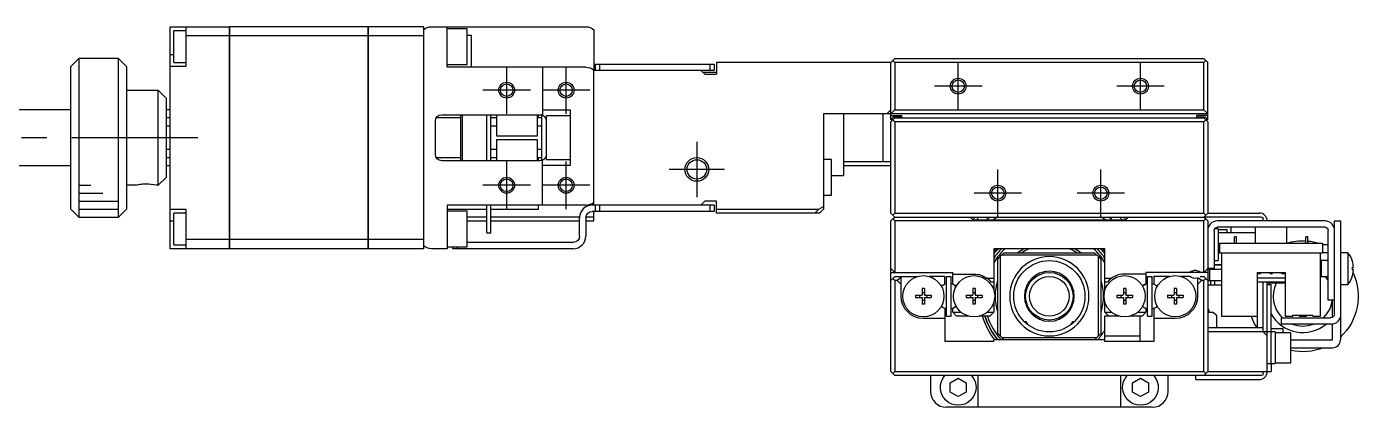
# Model space of a CAD drawing. Extents: x 0 to 659, y -8 to 385.
# Drawn here: x 139.6 to 308.4, y 337 to 385 of the extents above; entities that cross this region are included whole.
import ezdxf

# ---------------------------------------------------------------- set-up
doc = ezdxf.new("R2010")
doc.units = 0
doc.header["$LTSCALE"] = 0.5
doc.linetypes.add('CENTER', pattern=[50.8, 31.75, -6.35, 6.35, -6.35])
for name, color, linetype in [('MSM_CENTER', 1, 'CENTER'), ('MSM_CONTINUOUS', 7, 'CONTINUOUS'), ('MSM_NARROW', 5, 'CONTINUOUS')]:
    doc.layers.add(name, color=color, linetype=linetype)

msp = doc.modelspace()

# ---------------------------------------------------------------- linework, layer by layer
at = {"layer": 'MSM_CENTER'}
for p, q in [((200.23, 373.98), (200.23, 379.98)), ((207.73, 373.98), (207.73, 379.98)), ((257.23, 374.48), (257.23, 380.48)), ((280.23, 374.48), (280.23, 380.48)), ((203.23, 376.98), (197.23, 376.98)), ((210.73, 376.98), (204.73, 376.98)), ((260.23, 377.48), (254.23, 377.48)), ((283.23, 377.48), (277.23, 377.48)), ((161.23, 370.98), (68.23, 370.98)), ((224.23, 370.48), (224.23, 363.48)), ((200.23, 361.98), (200.23, 367.98)), ((207.73, 361.98), (207.73, 367.98)), ((227.73, 366.98), (220.73, 366.98)), ((262.23, 360.98), (262.23, 366.98)), ((275.23, 360.98), (275.23, 366.98)), ((203.23, 364.98), (197.23, 364.98)), ((210.73, 364.98), (204.73, 364.98)), ((265.23, 363.98), (259.23, 363.98)), ((278.23, 363.98), (272.23, 363.98))]:
    msp.add_line(p, q, dxfattribs=at)
at = {"layer": 'MSM_CONTINUOUS'}
for p, q in [((157.73, 356.98), (157.73, 384.98)), ((157.73, 384.98), (165.23, 384.98)), ((159.73, 384.98), (159.73, 379.98)), ((165.23, 356.98), (165.23, 384.98)), ((165.23, 384.97), (165.24, 384.97)), ((165.24, 384.98), (165.24, 356.98)), ((182.73, 384.98), (165.24, 384.98)), ((182.73, 356.98), (182.73, 384.98)), ((182.73, 384.97), (182.74, 384.97)), ((182.74, 384.98), (182.74, 356.98)), ((189.73, 384.98), (182.74, 384.98)), ((189.73, 384.98), (189.73, 356.98)), ((190.73, 384.98), (210.23, 384.98)), ((192.73, 379.88), (192.73, 384.98)), ((195.23, 384.73), (192.73, 384.73)), ((195.23, 380.23), (195.23, 384.73)), ((159.73, 384.48), (158.23, 384.48)), ((158.23, 380.48), (158.23, 384.48)), ((165.23, 383.83), (159.73, 383.83)), ((165.23, 383.82), (165.24, 383.82)), ((182.73, 383.83), (165.24, 383.83)), ((182.73, 383.82), (182.74, 383.82)), ((189.73, 383.83), (182.74, 383.83)), ((195.23, 383.93), (195.73, 383.93)), ((195.73, 383.93), (195.73, 379.88)), ((211.23, 384.6), (211.23, 379.5)), ((157.73, 381.48), (158.23, 381.48)), ((146.23, 380.98), (145.23, 379.98)), ((145.23, 361.98), (145.23, 379.98)), ((151.23, 380.98), (146.23, 380.98)), ((146.23, 380.98), (146.23, 360.98)), ((152.23, 379.98), (151.23, 380.98)), ((151.23, 360.98), (151.23, 380.98)), ((152.23, 379.98), (152.23, 361.98)), ((159.73, 379.98), (157.73, 379.98)), ((158.23, 380.48), (159.73, 380.48)), ((192.73, 380.23), (195.23, 380.23)), ((210.23, 379.88), (192.73, 379.88)), ((204.73, 379.88), (204.73, 373.85)), ((211.43, 379.48), (211.43, 380.28)), ((211.43, 380.28), (226.43, 380.28)), ((211.93, 380.28), (211.93, 379.48)), ((225.93, 379.48), (225.93, 380.28)), ((226.43, 380.28), (226.43, 379.48)), ((226.73, 380.48), (226.73, 378.98)), ((248.73, 380.48), (226.73, 380.48)), ((248.98, 380.73), (248.73, 380.48)), ((248.73, 373.28), (248.73, 380.48)), ((249.23, 380.98), (248.98, 380.73)), ((249.23, 380.48), (248.98, 380.73)), ((249.23, 380.98), (288.23, 380.98)), ((249.23, 380.48), (249.23, 374.48)), ((288.23, 380.48), (249.23, 380.48)), ((288.48, 380.73), (288.23, 380.98)), ((288.48, 380.73), (288.23, 380.48)), ((288.23, 374.48), (288.23, 380.48)), ((288.73, 380.48), (288.48, 380.73)), ((288.73, 373.28), (288.73, 380.48)), ((211.23, 362.48), (211.23, 379.48)), ((226.43, 379.48), (211.23, 379.48)), ((225.23, 378.98), (224.73, 379.48)), ((226.73, 379.23), (224.98, 379.23)), ((225.23, 378.98), (226.73, 378.98)), ((152.23, 376.98), (156.23, 376.98)), ((157.23, 375.98), (156.23, 376.98)), ((156.23, 364.98), (156.23, 376.98)), ((157.23, 375.98), (157.23, 365.98)), ((145.23, 374.48), (121.73, 374.48)), ((157.73, 374.48), (157.23, 374.48)), ((157.73, 373.48), (157.23, 373.48)), ((191.23, 368.88), (191.23, 373.08)), ((194.43, 373.48), (191.34, 373.48)), ((192.03, 373.88), (204.43, 373.88)), ((194.43, 368.08), (194.43, 373.88)), ((194.63, 373.88), (194.63, 368.08)), ((197.73, 368.08), (197.73, 373.88)), ((198.23, 368.08), (198.23, 373.88)), ((198.93, 373.48), (198.23, 373.48)), ((198.93, 373.88), (198.93, 371.23)), ((204.13, 371.23), (204.13, 373.88)), ((204.63, 373.48), (204.13, 373.48)), ((204.23, 373.48), (204.23, 373.88)), ((204.63, 373.86), (204.63, 368.11)), ((204.64, 373.85), (204.72, 373.82)), ((204.73, 373.85), (204.64, 373.85)), ((204.73, 374.48), (208.23, 374.48)), ((208.23, 373.73), (205.23, 373.73)), ((205.23, 373.73), (205.23, 368.23)), ((208.23, 374.48), (208.23, 367.48)), ((288.73, 373.98), (240.23, 373.98)), ((240.23, 373.98), (240.23, 361.98)), ((242.73, 373.98), (242.73, 366.23)), ((247.73, 373.98), (247.73, 367.98)), ((248.73, 374.48), (248.23, 373.98)), ((248.73, 373.98), (249.23, 374.48)), ((248.73, 373.78), (250.13, 373.78)), ((249.23, 373.48), (248.73, 372.98)), ((248.83, 373.18), (248.73, 373.28)), ((248.73, 361.48), (248.73, 372.98)), ((248.83, 373.08), (248.83, 373.28)), ((249.23, 372.98), (248.98, 373.23)), ((249.83, 373.58), (249.13, 373.58)), ((249.23, 374.48), (288.23, 374.48)), ((249.23, 373.48), (288.23, 373.48)), ((288.23, 372.98), (249.23, 372.98)), ((249.23, 372.98), (249.23, 361.48)), ((250.13, 373.48), (250.13, 373.78)), ((288.73, 373.78), (287.33, 373.78)), ((287.33, 373.48), (287.33, 373.78)), ((288.33, 373.58), (287.63, 373.58)), ((288.23, 374.48), (288.73, 373.98)), ((288.48, 373.23), (288.23, 373.48)), ((288.48, 373.23), (288.23, 372.98)), ((288.23, 361.48), (288.23, 372.98)), ((288.73, 372.98), (288.48, 373.23)), ((288.63, 373.28), (288.63, 373.08)), ((288.73, 373.28), (288.63, 373.18)), ((288.73, 372.98), (288.73, 361.48)), ((157.23, 372.48), (157.73, 372.48)), ((198.23, 372.48), (198.93, 372.48)), ((198.93, 371.23), (204.13, 371.23)), ((204.13, 372.48), (204.63, 372.48)), ((198.93, 370.73), (198.93, 368.08)), ((204.13, 370.73), (198.93, 370.73)), ((204.13, 368.08), (204.13, 370.73)), ((157.73, 369.48), (157.23, 369.48)), ((157.23, 368.48), (157.73, 368.48)), ((191.34, 368.48), (194.43, 368.48)), ((204.43, 368.08), (192.03, 368.08)), ((198.93, 369.48), (198.23, 369.48)), ((198.23, 368.48), (198.93, 368.48)), ((204.63, 369.48), (204.13, 369.48)), ((204.13, 368.48), (204.63, 368.48)), ((204.23, 368.08), (204.23, 368.48)), ((204.71, 368.13), (204.64, 368.11)), ((204.73, 368.11), (204.64, 368.11)), ((204.73, 362.48), (204.73, 368.11)), ((205.23, 368.23), (208.23, 368.23)), ((241.23, 368.23), (240.23, 368.23)), ((241.23, 363.73), (241.23, 368.23)), ((242.73, 367.98), (248.73, 367.98)), ((121.73, 367.48), (145.23, 367.48)), ((157.23, 367.48), (157.73, 367.48)), ((208.23, 367.48), (204.73, 367.48)), ((241.23, 366.23), (242.73, 366.23)), ((242.73, 367.48), (248.73, 367.48)), ((153.48, 364.98), (152.23, 364.98)), ((156.23, 364.98), (155.98, 364.98)), ((156.23, 364.98), (157.23, 365.98)), ((224.73, 362.48), (225.23, 362.98)), ((226.73, 362.98), (225.23, 362.98)), ((226.73, 361.48), (226.73, 362.98)), ((240.23, 363.73), (241.23, 363.73)), ((145.23, 361.98), (146.23, 360.98)), ((151.23, 360.98), (152.23, 361.98)), ((157.73, 361.98), (159.73, 361.98)), ((159.73, 361.48), (158.23, 361.48)), ((158.23, 357.48), (158.23, 361.48)), ((159.73, 361.98), (159.73, 356.98)), ((192.73, 362.48), (192.73, 356.98)), ((210.23, 362.48), (192.73, 362.48)), ((192.73, 361.98), (197.73, 361.98)), ((195.23, 361.73), (192.73, 361.73)), ((195.23, 357.23), (195.23, 361.73)), ((197.73, 358.98), (197.73, 362.48)), ((198.23, 358.98), (198.23, 362.48)), ((198.23, 361.98), (204.23, 361.98)), ((204.23, 361.98), (204.23, 362.48)), ((226.43, 362.48), (211.03, 362.48)), ((226.43, 361.68), (211.03, 361.68)), ((211.23, 360.48), (211.23, 361.68)), ((211.43, 361.68), (211.43, 362.48)), ((211.93, 362.48), (211.93, 361.68)), ((225.93, 361.68), (225.93, 362.48)), ((226.43, 362.48), (226.43, 361.68)), ((226.73, 361.98), (239.62, 361.98)), ((239.73, 361.48), (226.73, 361.48)), ((239.12, 361.48), (239.62, 361.98)), ((239.62, 361.98), (240.23, 362.29)), ((240.23, 361.98), (239.73, 361.48)), ((248.73, 361.48), (249.23, 360.98)), ((248.98, 361.23), (249.23, 361.48)), ((249.23, 361.48), (288.23, 361.48)), ((288.23, 361.48), (288.48, 361.23)), ((288.23, 360.98), (288.48, 361.23)), ((288.48, 361.23), (288.73, 361.48)), ((288.73, 361.48), (295.23, 361.48)), ((146.23, 360.98), (151.23, 360.98)), ((157.73, 360.48), (158.23, 360.48)), ((197.73, 360.98), (195.23, 360.98)), ((195.23, 360.48), (197.73, 360.48)), ((209.43, 360.98), (198.23, 360.98)), ((198.23, 360.48), (209.43, 360.48)), ((209.43, 358.58), (209.43, 360.88)), ((211.23, 360.98), (210.23, 360.98)), ((210.23, 360.88), (210.23, 358.58)), ((210.23, 360.48), (211.23, 360.48)), ((248.98, 360.73), (248.73, 360.48)), ((248.73, 341.48), (248.73, 360.48)), ((248.98, 360.73), (249.23, 360.98)), ((249.23, 360.48), (248.98, 360.73)), ((249.23, 360.98), (288.23, 360.98)), ((249.23, 360.48), (249.23, 353.98)), ((288.23, 360.48), (249.23, 360.48)), ((258.73, 360.98), (259.08, 360.63)), ((259.08, 360.63), (278.38, 360.63)), ((278.38, 360.63), (278.73, 360.98)), ((295.53, 360.98), (288.23, 360.98)), ((288.23, 360.98), (288.48, 360.73)), ((288.48, 360.73), (288.23, 360.48)), ((288.23, 353.98), (288.23, 360.48)), ((288.73, 360.48), (288.48, 360.73)), ((288.73, 360.48), (288.73, 341.48)), ((288.73, 359.91), (288.9, 359.91)), ((288.73, 359.41), (288.73, 359.41)), ((290.03, 359.48), (289.58, 359.48)), ((289.63, 359.48), (289.63, 359.54)), ((303.53, 360.48), (289.93, 360.48)), ((303.53, 359.68), (289.93, 359.68)), ((290.03, 359.48), (290.03, 355.48)), ((290.03, 359.41), (291.13, 359.41)), ((291.13, 359.41), (291.13, 358.98)), ((291.63, 359.68), (291.63, 358.98)), ((294.73, 359.68), (294.73, 357.68)), ((295.73, 360.48), (295.73, 360.78)), ((298.73, 357.68), (298.73, 359.68)), ((304.73, 360.48), (305.53, 360.48)), ((304.73, 348.78), (304.73, 360.48)), ((305.53, 348.68), (305.53, 360.48)), ((165.23, 358.14), (159.73, 358.14)), ((165.23, 358.14), (165.24, 358.14)), ((182.73, 358.14), (165.24, 358.14)), ((182.73, 358.14), (182.74, 358.14)), ((189.73, 358.14), (182.74, 358.14)), ((208.63, 357.78), (195.23, 357.78)), ((197.73, 358.98), (198.23, 358.98)), ((289.53, 359.28), (289.53, 354.48)), ((294.73, 358.98), (290.03, 358.98)), ((290.23, 357.68), (290.23, 356.48)), ((290.23, 357.68), (303.23, 357.68)), ((292.1, 357.68), (292.1, 358.48)), ((292.35, 358.48), (292.1, 358.48)), ((292.35, 357.68), (292.35, 358.48)), ((301.1, 357.68), (301.1, 358.48)), ((301.35, 358.48), (301.1, 358.48)), ((301.35, 357.68), (301.35, 358.48)), ((303.23, 357.68), (303.23, 356.48)), ((303.93, 350.48), (303.93, 359.28)), ((165.23, 356.98), (157.73, 356.98)), ((158.23, 357.48), (159.73, 357.48)), ((165.23, 356.99), (165.24, 356.99)), ((182.73, 356.98), (165.24, 356.98)), ((182.73, 356.99), (182.74, 356.99)), ((189.73, 356.98), (182.74, 356.98)), ((192.73, 356.98), (190.73, 356.98)), ((192.73, 357.23), (195.23, 357.23)), ((193.43, 356.98), (193.43, 357.23)), ((208.63, 356.98), (193.43, 356.98)), ((193.93, 357.23), (193.93, 356.98)), ((275.73, 356.98), (261.73, 356.98)), ((261.73, 356.98), (261.73, 351.69)), ((262.73, 356.18), (262.53, 355.98)), ((262.73, 356.18), (263.03, 356.48)), ((274.73, 356.18), (262.73, 356.18)), ((263.03, 356.48), (274.43, 356.48)), ((274.43, 356.48), (274.73, 356.18)), ((274.93, 355.98), (274.73, 356.18)), ((275.73, 351.69), (275.73, 356.98)), ((290.23, 356.48), (303.23, 356.48)), ((290.48, 356.48), (290.48, 348.48)), ((302.98, 348.48), (302.98, 356.48)), ((303.93, 357.48), (303.23, 357.48)), ((303.93, 356.48), (303.23, 356.48)), ((306.43, 356.48), (305.53, 356.48)), ((306.43, 356.48), (306.43, 352.48)), ((248.73, 354.48), (249.23, 353.98)), ((262.23, 355.68), (262.53, 355.98)), ((262.23, 346.28), (262.23, 355.68)), ((262.53, 355.98), (262.53, 345.98)), ((274.93, 345.98), (274.93, 355.98)), ((274.93, 355.98), (275.23, 355.68)), ((275.23, 355.68), (275.23, 346.28)), ((288.23, 353.98), (288.73, 354.48)), ((289.53, 354.48), (288.73, 354.48)), ((288.73, 354.41), (290.33, 354.41)), ((288.93, 354.41), (288.93, 352.91)), ((289.53, 355.48), (290.03, 355.48)), ((289.53, 354.98), (290.48, 354.98)), ((290.33, 354.91), (289.53, 354.91)), ((303.03, 355.48), (302.98, 355.43)), ((303.93, 355.48), (303.03, 355.48)), ((303.03, 355.48), (303.03, 353.48)), ((307, 355.37), (307, 355.37)), ((307, 354.66), (307.12, 354.66)), ((307, 354.3), (307, 354.66)), ((307.12, 354.3), (307, 354.3)), ((248.73, 353.98), (256.53, 353.98)), ((248.98, 353.23), (248.73, 352.98)), ((248.98, 353.23), (249.23, 353.48)), ((249.23, 352.98), (248.98, 353.23)), ((249.23, 353.48), (252.11, 353.48)), ((249.53, 352.98), (249.23, 352.98)), ((249.23, 352.98), (249.23, 341.48)), ((250.03, 353.33), (249.53, 352.98)), ((249.53, 352.98), (250.03, 352.48)), ((250.03, 350.98), (250.03, 353.48)), ((255.53, 353.48), (253.54, 353.48)), ((255.53, 352.53), (255.53, 353.48)), ((255.73, 348.48), (255.73, 353.48)), ((255.73, 353.48), (256.33, 353.48)), ((256.33, 348.48), (256.33, 353.48)), ((256.53, 352.53), (256.53, 353.98)), ((256.53, 353.78), (259.23, 353.78)), ((260.82, 353.28), (261.73, 353.28)), ((261.73, 352.78), (261.37, 352.78)), ((267.67, 353.95), (267.66, 353.95)), ((275.73, 353.28), (276.63, 353.28)), ((276.08, 352.78), (275.73, 352.78)), ((280.93, 353.78), (278.23, 353.78)), ((288.73, 353.98), (280.93, 353.98)), ((280.93, 353.98), (280.93, 352.53)), ((281.13, 348.48), (281.13, 353.48)), ((281.13, 353.48), (281.73, 353.48)), ((281.73, 348.48), (281.73, 353.48)), ((283.91, 353.48), (281.93, 353.48)), ((281.93, 353.48), (281.93, 352.53)), ((286.47, 353.48), (285.34, 353.48)), ((287.43, 353.28), (287.43, 350.98)), ((287.43, 352.48), (287.93, 352.98)), ((287.93, 352.98), (287.48, 353.3)), ((287.79, 353.48), (288.23, 353.48)), ((288.23, 352.98), (287.93, 352.98)), ((288.23, 353.48), (288.48, 353.23)), ((288.48, 353.23), (288.23, 352.98)), ((288.23, 341.48), (288.23, 352.98)), ((288.73, 352.98), (288.48, 353.23)), ((290.48, 352.91), (288.73, 352.91)), ((289.13, 352.41), (289.13, 352.91)), ((289.63, 352.41), (289.63, 352.91)), ((294.98, 353.98), (294.98, 346.98)), ((294.98, 353.98), (298.48, 353.98)), ((298.48, 353.28), (294.98, 353.28)), ((298.48, 352.78), (294.98, 352.78)), ((295.73, 346.48), (295.73, 352.78)), ((296.23, 341.48), (296.23, 352.69)), ((298.48, 352.63), (296.73, 352.63)), ((298.48, 353.98), (298.48, 348.48)), ((302.98, 353.53), (303.03, 353.48)), ((303.03, 353.48), (303.93, 353.48)), ((307, 353.59), (307, 353.59)), ((251.83, 351.13), (252.62, 351.13)), ((251.83, 351.13), (251.83, 350.84)), ((252.36, 351.13), (252.36, 350.84)), ((252.97, 351.98), (252.68, 351.98)), ((252.68, 351.98), (252.68, 351.19)), ((252.68, 351.45), (252.97, 351.45)), ((252.97, 351.98), (252.97, 351.19)), ((253.03, 351.13), (253.83, 351.13)), ((253.3, 350.84), (253.3, 351.13)), ((253.83, 351.13), (253.83, 350.84)), ((255.27, 352.38), (255.53, 352.53)), ((256.53, 352.53), (256.75, 352.4)), ((258.23, 351.13), (259.02, 351.13)), ((258.23, 351.13), (258.23, 350.84)), ((258.76, 351.13), (258.76, 350.84)), ((259.37, 351.98), (259.08, 351.98)), ((259.08, 351.98), (259.08, 351.19)), ((259.08, 351.45), (259.37, 351.45)), ((259.37, 351.98), (259.37, 351.19)), ((259.43, 351.13), (260.23, 351.13)), ((259.7, 350.84), (259.7, 351.13)), ((260.23, 351.13), (260.23, 350.84)), ((265.86, 352.29), (265.93, 352.36)), ((265.93, 352.42), (265.93, 352.36)), ((277.23, 351.13), (278.02, 351.13)), ((277.23, 351.13), (277.23, 350.84)), ((277.76, 351.13), (277.76, 350.84)), ((278.37, 351.98), (278.08, 351.98)), ((278.08, 351.98), (278.08, 351.19)), ((278.08, 351.45), (278.37, 351.45)), ((278.37, 351.98), (278.37, 351.19)), ((278.43, 351.13), (279.23, 351.13)), ((278.7, 350.84), (278.7, 351.13)), ((279.23, 351.13), (279.23, 350.84)), ((280.93, 352.53), (280.7, 352.4)), ((281.93, 352.53), (282.19, 352.38)), ((283.63, 351.13), (284.42, 351.13)), ((283.63, 351.13), (283.63, 350.84)), ((284.16, 351.13), (284.16, 350.84)), ((284.77, 351.98), (284.48, 351.98)), ((284.48, 351.98), (284.48, 351.19)), ((284.48, 351.45), (284.77, 351.45)), ((284.77, 351.98), (284.77, 351.19)), ((284.83, 351.13), (285.63, 351.13)), ((285.1, 350.84), (285.1, 351.13)), ((285.63, 351.13), (285.63, 350.84)), ((288.73, 352.41), (290.48, 352.41)), ((296.23, 352.48), (296.73, 352.48)), ((296.73, 342.48), (296.73, 352.48)), ((305.53, 352.48), (306.43, 352.48)), ((251.83, 350.84), (252.62, 350.84)), ((252.68, 350.78), (252.68, 349.98)), ((252.68, 350.51), (252.97, 350.51)), ((252.97, 349.98), (252.68, 349.98)), ((252.97, 350.78), (252.97, 349.98)), ((253.03, 350.84), (253.83, 350.84)), ((255.53, 349.43), (255.27, 349.58)), ((255.53, 349.43), (255.53, 345.28)), ((256.82, 349.6), (256.53, 349.43)), ((256.53, 348.98), (256.53, 349.43)), ((258.23, 350.84), (259.02, 350.84)), ((259.08, 350.78), (259.08, 349.98)), ((259.08, 350.51), (259.37, 350.51)), ((259.37, 349.98), (259.08, 349.98)), ((259.37, 350.78), (259.37, 349.98)), ((259.43, 350.84), (260.23, 350.84)), ((261.73, 350.27), (261.73, 348.98)), ((265.93, 349.61), (265.86, 349.67)), ((265.93, 349.61), (265.93, 349.54)), ((275.73, 348.98), (275.73, 350.27)), ((277.23, 350.84), (278.02, 350.84)), ((278.08, 350.78), (278.08, 349.98)), ((278.08, 350.51), (278.37, 350.51)), ((278.37, 349.98), (278.08, 349.98)), ((278.37, 350.78), (278.37, 349.98)), ((278.43, 350.84), (279.23, 350.84)), ((280.63, 349.6), (280.93, 349.43)), ((280.93, 349.43), (280.93, 348.98)), ((282.19, 349.58), (281.93, 349.43)), ((281.93, 349.43), (281.93, 345.28)), ((283.63, 350.84), (284.42, 350.84)), ((284.48, 350.78), (284.48, 349.98)), ((284.48, 350.51), (284.77, 350.51)), ((284.77, 349.98), (284.48, 349.98)), ((284.77, 350.78), (284.77, 349.98)), ((284.83, 350.84), (285.63, 350.84)), ((304.73, 350.48), (303.93, 350.48)), ((304.48, 348.35), (304.48, 350.48)), ((255.53, 348.18), (252.83, 348.18)), ((255.73, 348.48), (256.33, 348.48)), ((256.53, 348.98), (257.57, 348.98)), ((257.03, 348.48), (256.53, 348.98)), ((258.51, 348.48), (257.03, 348.48)), ((261.23, 348.48), (259.94, 348.48)), ((260.89, 348.98), (261.73, 348.98)), ((261.73, 348.98), (261.23, 348.48)), ((265.56, 347.78), (265.75, 347.78)), ((265.98, 347.56), (265.75, 347.78)), ((265.98, 347.56), (265.81, 347.56)), ((265.98, 347.42), (265.98, 347.56)), ((267.66, 348.02), (267.66, 348.02)), ((271.7, 347.78), (271.48, 347.56)), ((271.48, 347.56), (271.48, 347.42)), ((271.65, 347.56), (271.48, 347.56)), ((271.7, 347.78), (271.89, 347.78)), ((275.68, 348.48), (275.68, 345.48)), ((277.51, 348.48), (275.68, 348.48)), ((276.23, 348.48), (275.73, 348.98)), ((275.73, 348.98), (276.57, 348.98)), ((280.43, 348.48), (278.94, 348.48)), ((279.89, 348.98), (280.93, 348.98)), ((280.18, 345.28), (280.18, 348.48)), ((280.93, 348.98), (280.43, 348.48)), ((281.13, 348.48), (281.73, 348.48)), ((284.63, 348.18), (281.93, 348.18)), ((288.73, 348.98), (289.39, 348.98)), ((288.92, 348.98), (288.92, 349.09)), ((289.46, 348.95), (289.78, 348.63)), ((289.81, 348.56), (289.81, 346.98)), ((290.48, 348.48), (294.98, 348.48)), ((298.03, 347.48), (298.03, 348.28)), ((298.03, 348.28), (304.23, 348.28)), ((298.48, 348.48), (299.48, 348.48)), ((299.48, 348.58), (301.98, 348.58)), ((299.48, 348.48), (299.48, 348.58)), ((300.28, 348.58), (300.28, 348.48)), ((300.28, 348.48), (301.18, 348.48)), ((300.65, 348.58), (300.65, 348.48)), ((300.8, 348.58), (300.8, 348.48)), ((301.18, 348.58), (301.18, 348.48)), ((301.98, 348.48), (301.98, 348.58)), ((301.98, 348.48), (302.98, 348.48)), ((305.48, 348.34), (305.48, 345.48)), ((262.53, 345.98), (262.23, 346.28)), ((262.53, 345.98), (262.73, 345.78)), ((265.98, 347.42), (265.98, 347.42)), ((274.73, 345.78), (274.93, 345.98)), ((275.23, 346.28), (274.93, 345.98)), ((275.68, 345.98), (280.18, 345.98)), ((295.73, 346.98), (288.73, 346.98)), ((297.23, 346.48), (288.73, 346.48)), ((295.73, 346.48), (296.23, 345.98)), ((298.23, 346.88), (296.73, 346.88)), ((297.23, 346.48), (297.23, 342.48)), ((299.23, 346.38), (297.23, 346.38)), ((304.33, 347.48), (298.03, 347.48)), ((298.23, 346.38), (298.23, 346.88)), ((299.23, 342.58), (299.23, 346.38)), ((304.48, 345.48), (304.48, 347.49)), ((261.73, 345.28), (255.53, 345.28)), ((261.73, 345.28), (261.73, 345.48)), ((275.73, 345.48), (261.73, 345.48)), ((263.03, 345.48), (262.73, 345.78)), ((262.73, 345.78), (274.73, 345.78)), ((274.73, 345.78), (274.43, 345.48)), ((275.73, 345.28), (275.73, 345.48)), ((281.93, 345.28), (275.73, 345.28)), ((299.23, 345.48), (304.48, 345.48)), ((299.23, 344.48), (304.48, 344.48)), ((297.23, 342.58), (299.23, 342.58)), ((248.73, 341.48), (248.98, 341.23)), ((248.98, 341.23), (249.23, 341.48)), ((249.23, 340.98), (248.98, 341.23)), ((249.23, 341.48), (288.23, 341.48)), ((288.23, 340.98), (249.23, 340.98)), ((253.73, 340.98), (253.73, 338.98)), ((259.73, 336.98), (259.73, 340.98)), ((277.73, 340.98), (277.73, 336.98)), ((283.73, 338.98), (283.73, 340.98)), ((287.23, 340.48), (287.23, 340.98)), ((288.23, 341.48), (288.48, 341.23)), ((288.48, 341.23), (288.23, 340.98)), ((295.53, 340.98), (288.23, 340.98)), ((288.48, 341.23), (288.73, 341.48)), ((288.73, 341.48), (296.73, 341.48)), ((295.73, 341.18), (295.73, 341.48)), ((296.23, 342.48), (297.23, 342.48)), ((296.73, 342.48), (296.73, 341.48)), ((256.23, 340.06), (257.23, 340.64)), ((256.23, 338.9), (256.23, 340.06)), ((257.23, 340.64), (258.23, 340.06)), ((258.23, 340.06), (258.23, 338.9)), ((279.23, 340.06), (280.23, 340.64)), ((279.23, 338.9), (279.23, 340.06)), ((280.23, 340.64), (281.23, 340.06)), ((281.23, 340.06), (281.23, 338.9)), ((287.23, 340.48), (295.23, 340.48)), ((257.23, 338.33), (256.23, 338.9)), ((258.23, 338.9), (257.23, 338.33)), ((280.23, 338.33), (279.23, 338.9)), ((281.23, 338.9), (280.23, 338.33)), ((259.73, 336.98), (255.73, 336.98)), ((277.73, 336.98), (259.73, 336.98)), ((281.73, 336.98), (277.73, 336.98))]:
    msp.add_line(p, q, dxfattribs=at)
at = {"layer": 'MSM_CONTINUOUS', "extrusion": (0, 0, -1)}
for p, q in [((204.72, 373.82), (204.73, 373.82)), ((204.73, 373.82), (204.76, 373.81)), ((204.76, 373.81), (204.78, 373.8)), ((204.78, 373.8), (204.81, 373.78)), ((204.81, 373.78), (204.84, 373.77)), ((204.84, 373.77), (204.86, 373.75)), ((204.86, 373.75), (204.9, 373.73)), ((204.9, 373.73), (204.93, 373.71)), ((204.93, 373.71), (204.96, 373.68)), ((204.96, 373.68), (204.99, 373.65)), ((204.99, 373.65), (205.02, 373.62)), ((205.02, 373.62), (205.06, 373.58)), ((205.06, 373.58), (205.09, 373.54)), ((205.09, 373.54), (205.11, 373.49)), ((205.11, 373.49), (205.14, 373.45)), ((205.14, 373.45), (205.16, 373.4)), ((205.16, 373.4), (205.18, 373.35)), ((205.18, 373.35), (205.2, 373.3)), ((205.2, 373.3), (205.21, 373.25)), ((205.21, 373.25), (205.22, 373.21)), ((205.22, 373.21), (205.22, 373.17)), ((205.22, 373.17), (205.23, 373.12)), ((205.23, 373.12), (205.23, 373.08)), ((204.73, 368.14), (204.71, 368.13)), ((204.76, 368.15), (204.73, 368.14)), ((204.79, 368.17), (204.76, 368.15)), ((204.82, 368.19), (204.79, 368.17)), ((204.86, 368.21), (204.82, 368.19)), ((204.89, 368.23), (204.86, 368.21)), ((204.92, 368.25), (204.89, 368.23)), ((204.95, 368.28), (204.92, 368.25)), ((204.98, 368.3), (204.95, 368.28)), ((205.01, 368.33), (204.98, 368.3)), ((205.04, 368.37), (205.01, 368.33)), ((205.07, 368.4), (205.04, 368.37)), ((205.09, 368.43), (205.07, 368.4)), ((205.12, 368.48), (205.09, 368.43)), ((205.14, 368.53), (205.12, 368.48)), ((205.17, 368.57), (205.14, 368.53)), ((205.19, 368.62), (205.17, 368.57)), ((205.2, 368.67), (205.19, 368.62)), ((205.21, 368.72), (205.2, 368.67)), ((205.22, 368.77), (205.21, 368.72)), ((205.23, 368.83), (205.22, 368.77)), ((205.23, 368.88), (205.23, 368.83))]:
    msp.add_line(p, q, dxfattribs=at)
at = {"layer": 'MSM_CONTINUOUS'}
for centre, radius in [((257.23, 377.48), 0.783), ((280.23, 377.48), 0.783), ((200.23, 376.98), 0.783), ((207.73, 376.98), 0.783), ((224.23, 366.98), 1.23), ((200.23, 364.98), 0.783), ((207.73, 364.98), 0.783), ((262.23, 363.98), 0.783), ((275.23, 363.98), 0.783), ((268.73, 350.98), 4.5), ((252.83, 350.98), 2.6), ((259.23, 350.98), 2.6), ((268.73, 350.98), 3), ((278.23, 350.98), 2.6), ((284.63, 350.98), 2.6)]:
    msp.add_circle(centre, radius, dxfattribs=at)
at = {"layer": 'MSM_CONTINUOUS', "extrusion": (0, 0, -1)}
for radius in [5, 3.15]:
    msp.add_circle((-268.73, 350.98), radius, dxfattribs=at)
for centre, radius, start, end in [((-190.73, 383.48), 1.5, 48.1897, 90), ((-210.23, 383.48), 1.5, 90, 131.8103), ((-210.23, 378.38), 1.5, 90, 131.8103), ((-192.03, 373.08), 0.8, 0, 90), ((-204.43, 373.08), 0.8, 90, 105.1266), ((-192.03, 368.88), 0.8, 270, 0), ((-204.43, 368.88), 0.8, 254.8734, 270), ((-211.03, 360.88), 0.8, 0, 90), ((-257.23, 362.48), 2.25, 221.8103, 225), ((-268.73, 350.98), 12, 53.5298, 56.4427), ((-268.73, 350.98), 12, 123.5573, 126.4702), ((-280.23, 362.48), 2.25, 315, 318.1897), ((-289.93, 359.28), 0.4, 0, 90), ((-295.53, 360.78), 0.2, 90, 180), ((-303.53, 359.28), 0.4, 90, 180), ((-208.63, 358.58), 0.8, 180, 270), ((-300.73, 350.98), 7, 73.165, 93.0709), ((-300.73, 350.98), 7, 95.1225, 106.835), ((-190.73, 358.48), 1.5, 270, 311.8103), ((-268.73, 350.98), 9, 38.9424, 41.8103), ((-268.73, 350.98), 8.8, 37.3018, 42.9859), ((-268.73, 350.98), 6.8, 53.9811, 61.9275), ((-268.73, 350.98), 6.8, 118.0725, 126.0189), ((-268.73, 350.98), 8.8, 137.0141, 142.6982), ((-268.73, 350.98), 9, 138.1897, 141.0576), ((-300.73, 350.98), 7, 110.9248, 111.7868), ((-259.23, 350.98), 2.8, 90, 124.7719), ((-268.73, 350.98), 6.8, 342.9174, 17.0826), ((-268.73, 350.98), 6.8, 162.9174, 197.0826), ((-287.13, 354.23), 1, 252.5424, 311.4096), ((-296.73, 354.63), 2, 247.6684, 292.3316), ((-300.73, 350.98), 7, 155.064, 227.2679), ((-252.83, 350.98), 2.8, 270, 0), ((-252.62, 351.19), 0.06, 180, 270), ((-253.03, 351.19), 0.06, 270, 0), ((-256.14, 350.87), 1.75, 52.994, 60), ((-255.91, 350.87), 1.75, 118.6217, 127.006), ((-259.02, 351.19), 0.06, 180, 270), ((-259.43, 351.19), 0.06, 270, 0), ((-278.02, 351.19), 0.06, 180, 270), ((-278.43, 351.19), 0.06, 270, 0), ((-281.31, 350.87), 1.75, 120, 127.006), ((-284.42, 351.19), 0.06, 180, 270), ((-284.63, 350.98), 2.8, 180, 270), ((-284.83, 351.19), 0.06, 270, 0), ((-252.62, 350.78), 0.06, 90, 180), ((-253.03, 350.78), 0.06, 0, 90), ((-256.14, 351.1), 1.75, 300, 307.006), ((-255.91, 351.1), 1.75, 232.994, 238.6217), ((-259.02, 350.78), 0.06, 90, 180), ((-259.43, 350.78), 0.06, 0, 90), ((-278.02, 350.78), 0.06, 90, 180), ((-278.43, 350.78), 0.06, 0, 90), ((-281.31, 351.1), 1.75, 232.994, 240), ((-284.42, 350.78), 0.06, 90, 180), ((-284.83, 350.78), 0.06, 0, 90), ((-268.73, 350.98), 8.8, 321.3178, 343.4955), ((-268.73, 350.98), 8.5, 319.6798, 342.8954), ((-289.39, 348.88), 0.1, 90, 135), ((-289.71, 348.56), 0.1, 135, 180), ((-300.73, 350.98), 7, 325.1501, 339.0752), ((-304.23, 348.78), 0.5, 180, 270), ((-268.73, 350.98), 8.8, 217.8357, 218.6822), ((-300.73, 350.98), 7, 248.2132, 282.3736), ((-257.23, 339.48), 2.25, 138.1897, 41.8103), ((-280.23, 339.48), 2.25, 138.1897, 41.8103), ((-295.53, 341.18), 0.2, 180, 270)]:
    msp.add_arc(centre, radius, start, end, dxfattribs=at)
at = {"layer": 'MSM_CONTINUOUS'}
for centre, radius, start, end in [((249.13, 373.28), 0.3, 90, 180), ((249.83, 373.28), 0.3, 41.8103, 90), ((287.63, 373.28), 0.3, 90, 138.1897), ((288.33, 373.28), 0.3, 0, 90), ((154.73, 359.11), 6, 77.9767, 102.0233), ((210.23, 363.98), 1.5, 270, 311.8103), ((211.03, 360.88), 1.6, 90, 180), ((295.23, 360.48), 1, 0, 90), ((257.23, 362.48), 2.6, 315, 324.7656), ((257.23, 362.48), 2.98, 321.6549, 329.7997), ((268.73, 350.98), 12.5, 126.8699, 129.4662), ((268.73, 350.98), 12.5, 50.5338, 53.1301), ((280.23, 362.48), 2.98, 210.2003, 218.3451), ((280.23, 362.48), 2.6, 215.2344, 225), ((289.93, 359.28), 1.2, 90, 180), ((303.53, 359.28), 1.2, 0, 90), ((208.63, 358.58), 1.6, 270, 0), ((268.73, 350.98), 8.2, 132.9703, 148.6119), ((268.73, 350.98), 8.5, 135.0991, 145.4397), ((268.73, 350.98), 6.5, 112.6199, 122.2042), ((268.73, 350.98), 6.5, 57.7958, 67.3801), ((268.73, 350.98), 8.2, 31.3881, 47.0297), ((268.73, 350.98), 8.5, 34.5603, 44.9009), ((303.93, 354.48), 3.2, 16.1225, 38.6822), ((290.33, 354.66), 0.25, 53.1301, 90), ((290.33, 354.66), 0.25, 270, 306.8699), ((303.93, 354.48), 3.19, 3.2297, 16.1067), ((303.93, 354.48), 3.19, 343.8933, 356.7703), ((259.23, 350.98), 2.8, 40.0052, 55.2281), ((278.23, 350.98), 2.8, 90, 139.9948), ((287.13, 353.23), 1, 48.5904, 131.4096), ((295.23, 354.08), 0.25, 203.5782, 336.4218), ((300.73, 350.98), 4.57, 158.6151, 160.8388), ((296.73, 354.08), 0.25, 203.5782, 336.4218), ((300.73, 350.98), 3.75, 153.8961, 226.0545), ((298.23, 354.08), 0.25, 203.5782, 336.4218), ((300.73, 350.98), 3.75, 31.4239, 41.8103), ((303.93, 354.48), 3.2, 321.3178, 343.8775), ((256.03, 350.98), 1.59, 100.8931, 126.1972), ((256.03, 350.98), 1.59, 53.8028, 79.1069), ((281.43, 350.98), 1.59, 100.8931, 126.1972), ((281.54, 350.87), 1.75, 118.6217, 127.006), ((281.43, 350.98), 1.59, 53.8028, 79.1069), ((256.03, 350.98), 1.59, 233.8028, 259.1069), ((256.03, 350.98), 1.59, 280.8931, 306.1972), ((281.43, 350.98), 1.59, 233.8028, 259.1069), ((281.54, 351.1), 1.75, 232.994, 238.6217), ((281.43, 350.98), 1.59, 280.8931, 306.1972), ((288.59, 349.09), 0.33, 0, 64.8973), ((300.73, 350.98), 3.75, 313.9455, 352.3377), ((268.73, 350.98), 8.5, 197.1046, 220.3202), ((268.73, 350.98), 8.2, 197.7508, 222.1236), ((300.73, 350.98), 4.57, 208.9227, 310.016), ((304.33, 348.68), 1.2, 270, 0), ((268.73, 350.98), 8.2, 317.8764, 327.9474), ((300.73, 350.98), 3.75, 248.9606, 291.0394), ((304.48, 345.48), 1, 270, 0), ((295.23, 341.48), 1, 270, 0), ((255.73, 338.98), 2, 180, 270), ((281.73, 338.98), 2, 270, 0)]:
    msp.add_arc(centre, radius, start, end, dxfattribs=at)
at = {"layer": 'MSM_NARROW'}
for p, q in [((146.23, 364.98), (147.73, 364.98)), ((155.99, 365.04), (156.23, 364.98)), ((146.23, 363.98), (149.23, 363.98)), ((146.23, 362.98), (151.23, 362.98)), ((146.23, 361.98), (151.23, 361.98)), ((265.98, 347.42), (265.98, 347.42))]:
    msp.add_line(p, q, dxfattribs=at)
for centre, radius in [((200.23, 376.98), 1), ((207.73, 376.98), 1), ((257.23, 377.48), 1), ((280.23, 377.48), 1), ((224.23, 366.98), 1.5), ((200.23, 364.98), 1), ((207.73, 364.98), 1), ((262.23, 363.98), 1), ((275.23, 363.98), 1), ((268.73, 350.98), 2.5)]:
    msp.add_circle(centre, radius, dxfattribs=at)
at = {"layer": 'MSM_NARROW', "extrusion": (0, 0, -1)}
msp.add_arc((-154.72, 359.19), 5.98, 75.4983, 102.2114, dxfattribs=at)

doc.saveas('drawing.dxf')
